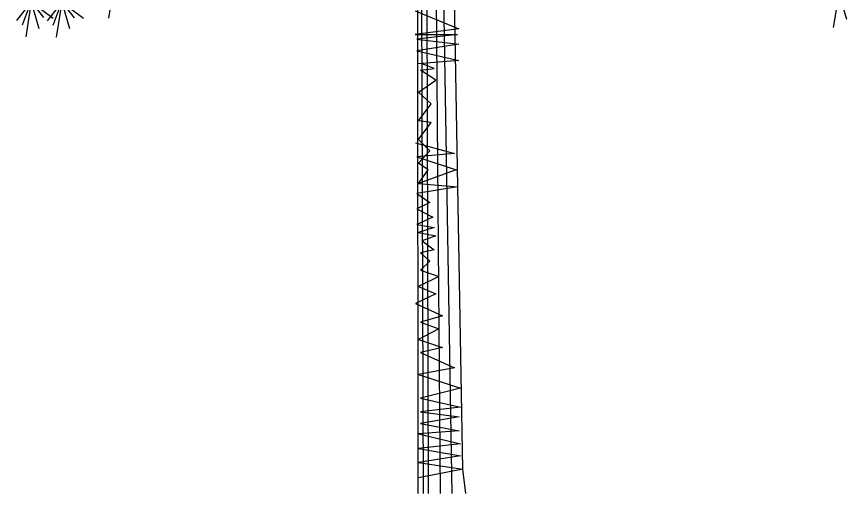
# Model space of a CAD drawing. Extents: x -5.87 to -1.56, y -0.05 to 8.99.
# Drawn here: x -5.647 to -2.293, y -0.052 to 1.874 of the extents above; entities that cross this region are included whole.
import ezdxf

# ---------------------------------------------------------------- set-up
doc = ezdxf.new("R2010")
doc.units = 0
doc.header["$MEASUREMENT"] = 0
doc.layers.get('0').update_dxf_attribs({"linetype": 'CONTINUOUS'})
doc.layers.add('01', color=1, linetype='CONTINUOUS')

msp = doc.modelspace()

# ---------------------------------------------------------------- linework, layer by layer
for p, q in [((-5.2536, 2.0088), (-5.2762, 1.8675)), ((-2.3237, 1.9706), (-2.3463, 1.8293)), ((-2.3237, 1.9706), (-2.2929, 1.8634)), ((-5.5877, 1.9332), (-5.6472, 1.8578)), ((-5.5882, 1.9355), (-5.6246, 1.8393)), ((-5.5877, 1.9332), (-5.6103, 1.7919)), ((-5.5877, 1.9332), (-5.4998, 1.8678)), ((-5.5877, 1.9332), (-5.5569, 1.826)), ((-5.5877, 1.9332), (-5.538, 1.8698)), ((-5.4644, 1.9322), (-5.5239, 1.8567)), ((-5.4649, 1.9345), (-5.5012, 1.8382)), ((-5.4644, 1.9322), (-5.487, 1.7908)), ((-5.4644, 1.9322), (-5.3765, 1.8667)), ((-5.4644, 1.9322), (-5.4335, 1.825)), ((-5.4644, 1.9322), (-5.4146, 1.8688))]:
    msp.add_line(p, q)
at = {"layer": '01'}
for p, q in [((-4.0336, 8.9023), (-3.8885, -0.0523)), ((-4.0019, -0.0523), (-4.0336, 8.9023)), ((-4.0055, 8.7121), (-3.9344, -0.0523)), ((-4.0055, 8.6001), (-3.9833, -0.0523)), ((-4.0289, 4.1949), (-4.0258, -0.0523)), ((-4.036, 1.8972), (-3.8593, 1.8247)), ((-3.8593, 1.8247), (-4.036, 1.8017)), ((-4.036, 1.8017), (-3.8654, 1.8017)), ((-3.8654, 1.8017), (-4.0299, 1.7819)), ((-4.0299, 1.7819), (-3.8593, 1.7621)), ((-3.8593, 1.7621), (-4.0299, 1.7358)), ((-4.0299, 1.7358), (-3.8593, 1.6963)), ((-3.8593, 1.6963), (-4.0238, 1.6831)), ((-3.9591, 1.6634), (-4.0078, 1.6832)), ((-4.0139, 1.6568), (-3.9591, 1.6634)), ((-3.953, 1.6173), (-4.0139, 1.6568)), ((-4.023, 1.5679), (-3.953, 1.6173)), ((-3.9713, 1.5218), (-4.023, 1.5679)), ((-4.023, 1.4526), (-3.9713, 1.5218)), ((-3.9713, 1.446), (-4.023, 1.4526)), ((-4.023, 1.3769), (-3.9713, 1.446)), ((-3.9773, 1.3308), (-4.023, 1.3769)), ((-4.0352, 1.3637), (-3.8768, 1.3209)), ((-3.8768, 1.3209), (-4.0291, 1.3077)), ((-4.023, 1.2813), (-3.9773, 1.3308)), ((-4.0291, 1.3077), (-3.8707, 1.255)), ((-3.9834, 1.255), (-4.023, 1.2813)), ((-4.023, 1.199), (-3.9834, 1.255)), ((-3.8707, 1.255), (-4.023, 1.199)), ((-3.8646, 1.1858), (-4.0291, 1.1595)), ((-4.023, 1.199), (-3.8646, 1.1858)), ((-4.0291, 1.1595), (-3.9773, 1.1232)), ((-3.9773, 1.1232), (-4.0291, 1.0969)), ((-4.0291, 1.0969), (-3.9652, 1.064)), ((-3.9652, 1.064), (-4.0291, 1.0343)), ((-4.0291, 1.0343), (-3.9591, 1.0211)), ((-3.9591, 1.0211), (-4.023, 1.0014)), ((-4.023, 1.0014), (-3.953, 0.9882)), ((-3.953, 0.9882), (-4.0078, 0.9684)), ((-4.0078, 0.9684), (-3.9591, 0.9322)), ((-3.9591, 0.9322), (-4.0139, 0.919)), ((-4.0139, 0.919), (-3.9773, 0.8861)), ((-3.9773, 0.8861), (-4.0139, 0.8499)), ((-4.0139, 0.8499), (-3.9408, 0.8235)), ((-3.9408, 0.8235), (-4.023, 0.784)), ((-4.023, 0.784), (-3.953, 0.7543)), ((-3.953, 0.7543), (-4.0352, 0.7148)), ((-4.0352, 0.7148), (-3.9256, 0.6654)), ((-3.9256, 0.6654), (-4.0139, 0.6391)), ((-4.0139, 0.6391), (-3.9408, 0.6127)), ((-3.9408, 0.6127), (-4.023, 0.5699)), ((-4.023, 0.5699), (-3.9256, 0.5369)), ((-3.9256, 0.5369), (-4.0139, 0.5172)), ((-4.0139, 0.5172), (-3.8768, 0.4546)), ((-3.8768, 0.4546), (-4.023, 0.4283)), ((-4.023, 0.4283), (-3.8525, 0.3723)), ((-3.8525, 0.3723), (-4.0139, 0.3327)), ((-4.0139, 0.3327), (-3.8525, 0.2965)), ((-3.8525, 0.2965), (-4.0139, 0.2767)), ((-4.0139, 0.2767), (-3.8586, 0.257)), ((-3.8586, 0.257), (-4.0139, 0.2306)), ((-4.0139, 0.2306), (-3.8586, 0.201)), ((-3.8586, 0.201), (-4.023, 0.1878)), ((-4.023, 0.1878), (-3.8525, 0.1483)), ((-3.8525, 0.1483), (-4.023, 0.1285)), ((-4.023, 0.1285), (-3.8525, 0.0989)), ((-3.8525, 0.0989), (-4.023, 0.0725)), ((-4.023, 0.0725), (-3.8433, 0.0462)), ((-3.8433, 0.0462), (-4.023, 0.0099))]:
    msp.add_line(p, q, dxfattribs=at)
msp.add_lwpolyline([(-3.8316, -0.0523), (-3.8433, 0.0462), (-3.9988, 8.7976)], dxfattribs=at)

doc.saveas('drawing.dxf')
